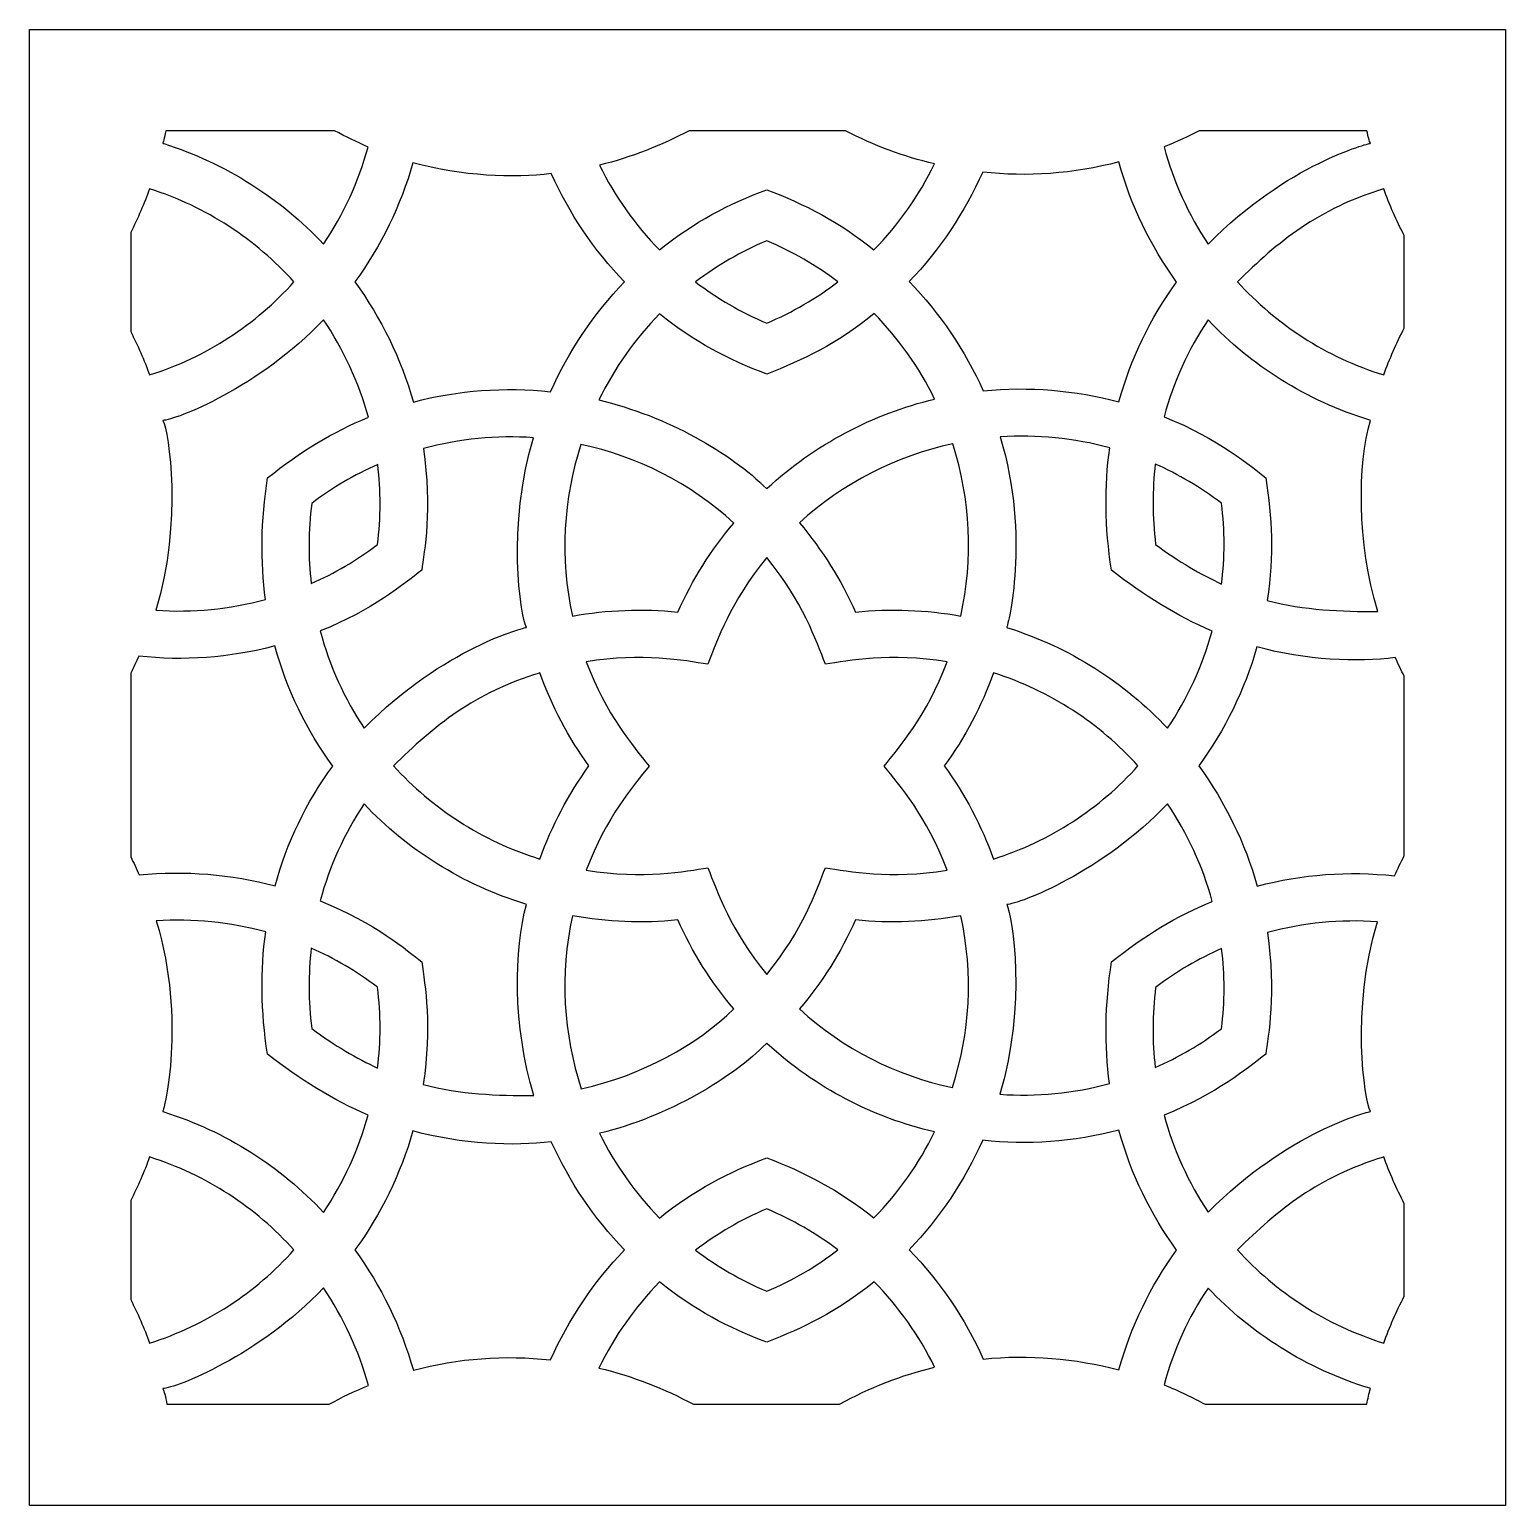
# Model space of a CAD drawing. Header units: millimetres. Extents: x -64 to 64, y -64 to 64.
import ezdxf

# ---------------------------------------------------------------- set-up
doc = ezdxf.new("R2010")
doc.units = ezdxf.units.MM
doc.header["$MEASUREMENT"] = 0
doc.layers.add('layer 1', color=7, linetype='Continuous')

msp = doc.modelspace()

# ---------------------------------------------------------------- linework, layer by layer
at = {"layer": 'layer 1', "color": 250}
for points, knots in [([(-63.5, 63.5), (-63.5, 63.5), (-63.5, -63.5), (-63.5, -63.5), (-63.5, -63.5), (-63.5, -63.5), (63.5, -63.5), (63.5, -63.5), (63.5, -63.5), (63.5, -63.5), (63.5, 63.5), (63.5, 63.5), (63.5, 63.5), (63.5, 63.5), (-63.5, 63.5), (-63.5, 63.5)], [0, 0, 0, 0, 0.2, 0.2, 0.2, 0.2, 0.4, 0.4, 0.4, 0.4, 0.6, 0.6, 0.6, 0.6, 1, 1, 1, 1]), ([(-51.7735, 54.7956), (-51.7735, 54.7956), (-37.247, 54.7956), (-37.247, 54.7956), (-37.247, 54.7956), (-36.2992, 54.278), (-35.3417, 53.8088), (-34.3601, 53.3883), (-34.3601, 53.3883), (-35.1871, 50.4045), (-36.4928, 47.5802), (-38.2045, 45.0317), (-38.2045, 45.0317), (-41.8845, 48.9536), (-46.5897, 51.9906), (-51.9571, 53.6783), (-51.9571, 53.6783), (-51.9764, 53.6928), (-52.0008, 53.7072), (-52.0299, 53.7072), (-52.0299, 53.7072), (-52.0151, 53.7411), (-51.9089, 54.1232), (-51.7735, 54.7956)], [0, 0, 0, 0, 0.14285714, 0.14285714, 0.14285714, 0.14285714, 0.28571429, 0.28571429, 0.28571429, 0.28571429, 0.42857143, 0.42857143, 0.42857143, 0.42857143, 0.57142857, 0.57142857, 0.57142857, 0.57142857, 0.71428571, 0.71428571, 0.71428571, 0.71428571, 1, 1, 1, 1]), ([(-6.7433, 54.7956), (-6.7433, 54.7956), (6.7095, 54.7956), (6.7095, 54.7956), (6.7095, 54.7956), (9.1419, 53.5139), (11.7193, 52.5611), (14.3693, 51.9374), (14.3693, 51.9374), (13.0443, 49.2245), (11.284, 46.7244), (9.1613, 44.5435), (9.1613, 44.5435), (6.1387, 46.9565), (3.1941, 48.4893), (-0.0653, 49.7082), (-0.0653, 49.7082), (-3.339, 48.5038), (-6.3034, 46.9466), (-9.3013, 44.5336), (-9.3013, 44.5336), (-11.3954, 46.6856), (-13.136, 49.1568), (-14.4565, 51.8312), (-14.4565, 51.8312), (-11.7242, 52.4887), (-9.084, 53.5573), (-6.7433, 54.7956)], [0, 0, 0, 0, 0.125, 0.125, 0.125, 0.125, 0.25, 0.25, 0.25, 0.25, 0.375, 0.375, 0.375, 0.375, 0.5, 0.5, 0.5, 0.5, 0.625, 0.625, 0.625, 0.625, 0.75, 0.75, 0.75, 0.75, 1, 1, 1, 1]), ([(37.1553, 54.7956), (37.1553, 54.7956), (51.5751, 54.7956), (51.5751, 54.7956), (51.5751, 54.7956), (51.6862, 54.2537), (51.7927, 53.8815), (51.8848, 53.7072), (51.8848, 53.7072), (51.7444, 53.7072), (44.8052, 51.9956), (37.9046, 45.0367), (37.9046, 45.0367), (36.2119, 47.5802), (34.9306, 50.4045), (34.1327, 53.3979), (34.1327, 53.3979), (35.2545, 53.8476), (36.2557, 54.3214), (37.1553, 54.7956)], [0, 0, 0, 0, 0.16666667, 0.16666667, 0.16666667, 0.16666667, 0.33333333, 0.33333333, 0.33333333, 0.33333333, 0.5, 0.5, 0.5, 0.5, 0.66666667, 0.66666667, 0.66666667, 0.66666667, 1, 1, 1, 1]), ([(18.5184, 51.2364), (22.3241, 50.7961), (26.3278, 51.0815), (30.2398, 52.1067), (30.2398, 52.1067), (31.2554, 48.3348), (32.953, 44.8818), (35.2065, 41.7724), (35.2065, 41.7724), (32.9336, 38.6436), (31.2603, 35.1956), (30.2447, 31.4621), (30.2447, 31.4621), (26.4682, 32.4683), (22.4981, 32.8066), (18.5618, 32.4051), (18.5618, 32.4051), (16.9997, 35.9209), (14.8237, 39.0934), (12.1835, 41.8063), (12.1835, 41.8063), (14.8287, 44.5675), (16.9757, 47.764), (18.5184, 51.2364)], [0, 0, 0, 0, 0.14285714, 0.14285714, 0.14285714, 0.14285714, 0.28571429, 0.28571429, 0.28571429, 0.28571429, 0.42857143, 0.42857143, 0.42857143, 0.42857143, 0.57142857, 0.57142857, 0.57142857, 0.57142857, 0.71428571, 0.71428571, 0.71428571, 0.71428571, 1, 1, 1, 1]), ([(-30.506, 52.034), (-26.3278, 50.8737), (-21.8165, 50.6945), (-18.6006, 51.1009), (-18.6006, 51.1009), (-17.0628, 47.6723), (-14.9303, 44.5142), (-12.2996, 41.7869), (-12.2996, 41.7869), (-14.9641, 39.0257), (-17.1161, 35.8193), (-18.6683, 32.3328), (-18.6683, 32.3328), (-22.624, 32.7533), (-26.5987, 32.4778), (-30.4723, 31.4431), (-30.4723, 31.4431), (-31.5313, 35.1712), (-33.2431, 38.6726), (-35.5013, 41.7869), (-35.5013, 41.7869), (-33.2624, 44.8723), (-31.5602, 48.3394), (-30.506, 52.034)], [0, 0, 0, 0, 0.14285714, 0.14285714, 0.14285714, 0.14285714, 0.28571429, 0.28571429, 0.28571429, 0.28571429, 0.42857143, 0.42857143, 0.42857143, 0.42857143, 0.57142857, 0.57142857, 0.57142857, 0.57142857, 0.71428571, 0.71428571, 0.71428571, 0.71428571, 1, 1, 1, 1]), ([(-54.7958, 46.0474), (-54.1719, 47.2563), (-53.6352, 48.5038), (-53.1711, 49.7904), (-53.1711, 49.7904), (-48.2772, 48.2526), (-44.0267, 45.4237), (-40.7432, 41.7869), (-40.7432, 41.7869), (-44.0267, 38.136), (-48.2772, 35.3067), (-53.1711, 33.7739), (-53.1711, 33.7739), (-53.6352, 35.0651), (-54.1769, 36.3174), (-54.7958, 37.5264), (-54.7958, 37.5264), (-54.7958, 37.5264), (-54.7958, 46.0474), (-54.7958, 46.0474)], [0, 0, 0, 0, 0.16666667, 0.16666667, 0.16666667, 0.16666667, 0.33333333, 0.33333333, 0.33333333, 0.33333333, 0.5, 0.5, 0.5, 0.5, 0.66666667, 0.66666667, 0.66666667, 0.66666667, 1, 1, 1, 1]), ([(54.7959, 37.8118), (54.114, 36.5107), (53.5242, 35.1667), (53.0257, 33.7739), (53.0257, 33.7739), (48.0303, 35.331), (43.7511, 38.1455), (40.4432, 41.7869), (40.4432, 41.7869), (43.8573, 45.2011), (47.4504, 48.1171), (53.0063, 49.7805), (53.0063, 49.7805), (53.0063, 49.7805), (53.0063, 49.7904), (53.0063, 49.7904), (53.0063, 49.7904), (53.0162, 49.7904), (53.0162, 49.7904), (53.0257, 49.7904), (53.0257, 49.7904), (53.5287, 48.4071), (54.114, 47.063), (54.7959, 45.7715), (54.7959, 45.7715), (54.7959, 45.7715), (54.7959, 37.8118), (54.7959, 37.8118)], [0, 0, 0, 0, 0.125, 0.125, 0.125, 0.125, 0.25, 0.25, 0.25, 0.25, 0.375, 0.375, 0.375, 0.375, 0.5, 0.5, 0.5, 0.5, 0.625, 0.625, 0.625, 0.625, 0.75, 0.75, 0.75, 0.75, 1, 1, 1, 1]), ([(-6.1874, 41.7774), (-4.3303, 43.1892), (-2.2849, 44.3932), (-0.0653, 45.3221), (-0.0653, 45.3221), (2.135, 44.3981), (4.1854, 43.204), (6.0614, 41.7918), (6.0614, 41.7918), (4.2044, 40.3747), (2.1544, 39.1707), (-0.0653, 38.2372), (-0.0653, 38.2372), (-2.2849, 39.1657), (-4.3303, 40.3698), (-6.1874, 41.7774)], [0, 0, 0, 0, 0.2, 0.2, 0.2, 0.2, 0.4, 0.4, 0.4, 0.4, 0.6, 0.6, 0.6, 0.6, 1, 1, 1, 1]), ([(-43.1901, 14.4544), (-46.2752, 13.6229), (-49.4717, 13.3131), (-52.6293, 13.5308), (-52.6293, 13.5308), (-50.3083, 21.2249), (-51.5173, 28.8459), (-52.0299, 29.8665), (-52.0299, 29.8665), (-51.0093, 29.8665), (-43.7027, 32.6859), (-38.2045, 38.5325), (-38.2045, 38.5325), (-36.4782, 35.9742), (-35.1724, 33.1354), (-34.3455, 30.1325), (-34.3455, 30.1325), (-37.3437, 28.8992), (-40.2499, 27.1727), (-43.0111, 24.9241), (-43.0111, 24.9241), (-43.5962, 21.2199), (-43.6349, 17.7334), (-43.1901, 14.4544)], [0, 0, 0, 0, 0.14285714, 0.14285714, 0.14285714, 0.14285714, 0.28571429, 0.28571429, 0.28571429, 0.28571429, 0.42857143, 0.42857143, 0.42857143, 0.42857143, 0.57142857, 0.57142857, 0.57142857, 0.57142857, 0.71428571, 0.71428571, 0.71428571, 0.71428571, 1, 1, 1, 1]), ([(-0.0653, 33.8511), (3.0685, 35.0746), (5.9066, 36.4141), (9.1807, 39.0546), (9.1807, 39.0546), (11.279, 36.9126), (13.0493, 34.4315), (14.3838, 31.7041), (14.3838, 31.7041), (9.0403, 30.4274), (4.0499, 27.7774), (-0.0169, 24.0344), (-0.0169, 24.0344), (-0.0363, 24.0249), (-0.0462, 24.015), (-0.0653, 23.9861), (-0.0653, 23.9861), (-3.1648, 27.0616), (-8.5908, 30.2292), (-14.5143, 31.6219), (-14.5143, 31.6219), (-13.1847, 34.3397), (-11.4198, 36.8445), (-9.2869, 39.0303), (-9.2869, 39.0303), (-6.2308, 36.5739), (-3.4406, 35.1473), (-0.0653, 33.8511)], [0, 0, 0, 0, 0.125, 0.125, 0.125, 0.125, 0.25, 0.25, 0.25, 0.25, 0.375, 0.375, 0.375, 0.375, 0.5, 0.5, 0.5, 0.5, 0.625, 0.625, 0.625, 0.625, 0.75, 0.75, 0.75, 0.75, 1, 1, 1, 1]), ([(52.5134, 13.4197), (49.3264, 13.4197), (46.246, 13.5163), (42.9966, 14.382), (42.9966, 14.382), (43.6157, 18.4344), (43.3836, 21.3942), (42.866, 24.934), (42.866, 24.934), (41.6521, 25.8865), (38.8475, 28.2706), (34.1327, 30.1759), (34.1327, 30.1759), (34.9306, 33.1692), (36.2073, 35.9646), (37.9046, 38.5131), (37.9046, 38.5131), (41.6087, 34.5959), (46.343, 31.5782), (51.8167, 29.8859), (51.8167, 29.8859), (51.8315, 29.8665), (51.8555, 29.8665), (51.8848, 29.8665), (51.8848, 29.8665), (50.7915, 26.0653), (50.6903, 19.4352), (52.5134, 13.4197)], [0, 0, 0, 0, 0.125, 0.125, 0.125, 0.125, 0.25, 0.25, 0.25, 0.25, 0.375, 0.375, 0.375, 0.375, 0.5, 0.5, 0.5, 0.5, 0.625, 0.625, 0.625, 0.625, 0.75, 0.75, 0.75, 0.75, 1, 1, 1, 1]), ([(-29.7516, 16.9884), (-29.5341, 18.5409), (-28.8378, 22.3033), (-29.6113, 27.4486), (-29.6113, 27.4486), (-26.512, 28.2854), (-23.3105, 28.5948), (-20.1337, 28.3771), (-20.1337, 28.3771), (-22.4448, 20.7123), (-21.2602, 13.0715), (-20.7331, 12.0558), (-20.7331, 12.0558), (-20.8732, 12.0558), (-27.8126, 10.3442), (-34.7132, 3.3853), (-34.7132, 3.3853), (-36.4104, 5.9288), (-37.6871, 8.7531), (-38.4849, 11.7464), (-38.4849, 11.7464), (-34.0023, 13.5551), (-31.3814, 15.712), (-29.7516, 16.9884)], [0, 0, 0, 0, 0.14285714, 0.14285714, 0.14285714, 0.14285714, 0.28571429, 0.28571429, 0.28571429, 0.28571429, 0.42857143, 0.42857143, 0.42857143, 0.42857143, 0.57142857, 0.57142857, 0.57142857, 0.57142857, 0.71428571, 0.71428571, 0.71428571, 0.71428571, 1, 1, 1, 1]), ([(20.6604, 12.022), (20.6414, 12.0463), (20.622, 12.0558), (20.5878, 12.0558), (20.5878, 12.0558), (20.6604, 12.1962), (22.648, 19.7206), (20.0272, 28.4494), (20.0272, 28.4494), (23.1994, 28.6576), (26.3712, 28.3432), (29.4421, 27.5064), (29.4421, 27.5064), (28.9828, 24.1939), (29.0167, 20.6879), (29.597, 16.9788), (29.597, 16.9788), (32.3871, 14.8075), (35.2259, 13.0376), (38.2577, 11.7366), (38.2577, 11.7366), (37.4357, 8.7531), (36.1297, 5.9238), (34.4181, 3.3754), (34.4181, 3.3754), (30.7382, 7.3021), (26.0329, 10.3392), (20.6604, 12.022)], [0, 0, 0, 0, 0.125, 0.125, 0.125, 0.125, 0.25, 0.25, 0.25, 0.25, 0.375, 0.375, 0.375, 0.375, 0.5, 0.5, 0.5, 0.5, 0.625, 0.625, 0.625, 0.625, 0.75, 0.75, 0.75, 0.75, 1, 1, 1, 1]), ([(-2.8942, 21.0361), (-4.8574, 18.7198), (-6.4774, 16.1519), (-7.7152, 13.3713), (-7.7152, 13.3713), (-10.7329, 13.6857), (-13.794, 13.5647), (-16.7774, 13.0327), (-16.7774, 13.0327), (-17.8897, 18.0379), (-17.5609, 23.1302), (-16.057, 27.7968), (-16.057, 27.7968), (-11.2504, 26.7762), (-6.6855, 24.5131), (-2.8942, 21.0361)], [0, 0, 0, 0, 0.2, 0.2, 0.2, 0.2, 0.4, 0.4, 0.4, 0.4, 0.6, 0.6, 0.6, 0.6, 1, 1, 1, 1]), ([(7.5703, 13.3713), (6.3324, 16.1519), (4.7124, 18.7293), (2.7492, 21.0457), (2.7492, 21.0457), (6.458, 24.4454), (11.0472, 26.815), (15.941, 27.8546), (15.941, 27.8546), (17.4787, 23.0865), (17.7154, 17.9363), (16.6324, 13.0327), (16.6324, 13.0327), (13.649, 13.5647), (10.5879, 13.6857), (7.5703, 13.3713)], [0, 0, 0, 0, 0.2, 0.2, 0.2, 0.2, 0.4, 0.4, 0.4, 0.4, 0.6, 0.6, 0.6, 0.6, 1, 1, 1, 1]), ([(-39.2199, 22.7288), (-37.4356, 24.0877), (-35.5304, 25.195), (-33.543, 26.0653), (-33.543, 26.0653), (-33.2672, 23.8121), (-33.2574, 21.5053), (-33.5573, 19.1791), (-33.5573, 19.1791), (-35.3467, 17.8153), (-37.2663, 16.7033), (-39.2634, 15.8327), (-39.2634, 15.8327), (-39.5198, 18.0767), (-39.5198, 20.3881), (-39.2199, 22.7288)], [0, 0, 0, 0, 0.2, 0.2, 0.2, 0.2, 0.4, 0.4, 0.4, 0.4, 0.6, 0.6, 0.6, 0.6, 1, 1, 1, 1]), ([(33.3978, 19.1936), (33.1124, 21.5731), (33.1124, 23.8845), (33.364, 26.1137), (33.364, 26.1137), (35.3466, 25.2338), (37.2565, 24.1166), (39.0652, 22.7383), (39.0652, 22.7383), (39.3651, 20.393), (39.3506, 18.0668), (39.0701, 15.7893), (39.0701, 15.7893), (37.271, 16.6112), (35.3949, 17.7091), (33.3978, 19.1936)], [0, 0, 0, 0, 0.2, 0.2, 0.2, 0.2, 0.4, 0.4, 0.4, 0.4, 0.6, 0.6, 0.6, 0.6, 1, 1, 1, 1]), ([(15.4623, 9.0964), (13.6825, 4.42), (11.3178, 1.712), (10.0365, 0.1256), (10.0365, 0.1256), (11.3661, -1.5233), (13.6825, -4.1684), (15.4623, -8.8304), (15.4623, -8.8304), (10.5392, -9.6329), (6.9755, -8.9366), (4.9784, -8.6222), (4.9784, -8.6222), (4.2287, -10.5713), (3.0635, -13.9707), (-0.0653, -17.8008), (-0.0653, -17.8008), (-3.1552, -14.0434), (-4.3159, -10.7114), (-5.1283, -8.6222), (-5.1283, -8.6222), (-7.0386, -8.927), (-10.6458, -9.6428), (-15.5974, -8.8304), (-15.5974, -8.8304), (-13.8758, -4.2651), (-11.5697, -1.5956), (-10.1815, 0.1256), (-10.1815, 0.1256), (-11.5937, 1.8909), (-13.8666, 4.5166), (-15.5974, 9.0964), (-15.5974, 9.0964), (-10.7428, 9.8944), (-7.1981, 9.2075), (-5.1283, 8.8837), (-5.1283, 8.8837), (-4.3448, 10.8952), (-3.2036, 14.2321), (-0.0653, 18.0668), (-0.0653, 18.0668), (3.0441, 14.2466), (4.1854, 10.9435), (4.9784, 8.8837), (4.9784, 8.8837), (6.9176, 9.1881), (10.5392, 9.9039), (15.4623, 9.0964)], [0, 0, 0, 0, 0.07692308, 0.07692308, 0.07692308, 0.07692308, 0.15384615, 0.15384615, 0.15384615, 0.15384615, 0.23076923, 0.23076923, 0.23076923, 0.23076923, 0.30769231, 0.30769231, 0.30769231, 0.30769231, 0.38461538, 0.38461538, 0.38461538, 0.38461538, 0.46153846, 0.46153846, 0.46153846, 0.46153846, 0.53846154, 0.53846154, 0.53846154, 0.53846154, 0.61538462, 0.61538462, 0.61538462, 0.61538462, 0.69230769, 0.69230769, 0.69230769, 0.69230769, 0.76923077, 0.76923077, 0.76923077, 0.76923077, 0.84615385, 0.84615385, 0.84615385, 0.84615385, 1, 1, 1, 1]), ([(-54.7958, 8.1195), (-54.5492, 8.6032), (-54.3172, 9.0914), (-54.0994, 9.5846), (-54.0994, 9.5846), (-50.2987, 9.1447), (-46.2898, 9.4301), (-42.3825, 10.4553), (-42.3825, 10.4553), (-41.3622, 6.6834), (-39.6697, 3.2304), (-37.4115, 0.1256), (-37.4115, 0.1256), (-39.6892, -3.0127), (-41.3622, -6.4558), (-42.3729, -10.1893), (-42.3729, -10.1893), (-46.1542, -9.1835), (-50.1197, -8.8448), (-54.056, -9.2463), (-54.056, -9.2463), (-54.2881, -8.7238), (-54.5346, -8.2063), (-54.7958, -7.6987), (-54.7958, -7.6987), (-54.7958, -7.6987), (-54.7958, 8.1195), (-54.7958, 8.1195)], [0, 0, 0, 0, 0.125, 0.125, 0.125, 0.125, 0.25, 0.25, 0.25, 0.25, 0.375, 0.375, 0.375, 0.375, 0.5, 0.5, 0.5, 0.5, 0.625, 0.625, 0.625, 0.625, 0.75, 0.75, 0.75, 0.75, 1, 1, 1, 1]), ([(54.7959, -7.5731), (54.501, -8.1435), (54.2202, -8.7288), (53.9542, -9.3186), (53.9542, -9.3186), (49.989, -8.8981), (46.0192, -9.1687), (42.1453, -10.2083), (42.1453, -10.2083), (41.0916, -6.4802), (39.3746, -2.9789), (37.1165, 0.1355), (37.1165, 0.1355), (39.3552, 3.2209), (41.0573, 6.6929), (42.1167, 10.3826), (42.1167, 10.3826), (46.2703, 9.2269), (50.7824, 9.0382), (54.0173, 9.4541), (54.0173, 9.4541), (54.2639, 8.9126), (54.52, 8.3757), (54.7959, 7.8486), (54.7959, 7.8486), (54.7959, 7.8486), (54.7959, -7.5731), (54.7959, -7.5731)], [0, 0, 0, 0, 0.125, 0.125, 0.125, 0.125, 0.25, 0.25, 0.25, 0.25, 0.375, 0.375, 0.375, 0.375, 0.5, 0.5, 0.5, 0.5, 0.625, 0.625, 0.625, 0.625, 0.75, 0.75, 0.75, 0.75, 1, 1, 1, 1]), ([(-32.1744, 0.1355), (-28.7603, 3.5497), (-25.1675, 6.4608), (-19.6113, 8.1291), (-19.6113, 8.1291), (-19.6113, 8.1291), (-19.6113, 8.1389), (-19.6113, 8.1389), (-19.6113, 8.1389), (-19.6017, 8.1389), (-19.6017, 8.1389), (-19.5919, 8.1389), (-19.5919, 8.1389), (-18.5522, 5.2761), (-17.145, 2.5922), (-15.3606, 0.1355), (-15.3606, 0.1355), (-17.145, -2.3213), (-18.5621, -5.0052), (-19.5919, -7.8775), (-19.5919, -7.8775), (-24.5872, -6.3204), (-28.8666, -3.5059), (-32.1744, 0.1355)], [0, 0, 0, 0, 0.14285714, 0.14285714, 0.14285714, 0.14285714, 0.28571429, 0.28571429, 0.28571429, 0.28571429, 0.42857143, 0.42857143, 0.42857143, 0.42857143, 0.57142857, 0.57142857, 0.57142857, 0.57142857, 0.71428571, 0.71428571, 0.71428571, 0.71428571, 1, 1, 1, 1]), ([(15.2153, 0.1355), (16.9997, 2.5922), (18.4168, 5.2761), (19.4469, 8.1389), (19.4469, 8.1389), (24.3406, 6.6012), (28.5912, 3.7719), (31.8791, 0.1355), (31.8791, 0.1355), (28.5912, -3.5158), (24.3406, -6.3398), (19.4469, -7.8775), (19.4469, -7.8775), (18.4168, -5.0052), (16.9997, -2.3213), (15.2153, 0.1355)], [0, 0, 0, 0, 0.2, 0.2, 0.2, 0.2, 0.4, 0.4, 0.4, 0.4, 0.6, 0.6, 0.6, 0.6, 1, 1, 1, 1]), ([(-29.7516, -16.7224), (-30.9655, -15.7699), (-33.7604, -13.3858), (-38.4849, -11.4706), (-38.4849, -11.4706), (-37.6871, -8.4822), (-36.4104, -5.6868), (-34.7132, -3.1383), (-34.7132, -3.1383), (-31.0139, -7.0556), (-26.2798, -10.0732), (-20.8054, -11.7609), (-20.8054, -11.7609), (-20.7864, -11.7849), (-20.767, -11.7849), (-20.7331, -11.7849), (-20.7331, -11.7849), (-21.826, -15.5861), (-21.9276, -22.2162), (-20.0995, -28.2317), (-20.0995, -28.2317), (-23.2911, -28.2317), (-26.3715, -28.1351), (-29.626, -27.2694), (-29.626, -27.2694), (-28.8619, -22.3174), (-29.4616, -18.7487), (-29.7516, -16.7224)], [0, 0, 0, 0, 0.125, 0.125, 0.125, 0.125, 0.25, 0.25, 0.25, 0.25, 0.375, 0.375, 0.375, 0.375, 0.5, 0.5, 0.5, 0.5, 0.625, 0.625, 0.625, 0.625, 0.75, 0.75, 0.75, 0.75, 1, 1, 1, 1]), ([(29.6065, -16.7273), (29.0216, -20.4269), (28.9874, -23.9183), (29.4323, -27.197), (29.4323, -27.197), (26.3426, -28.0289), (23.1461, -28.3383), (19.9884, -28.1206), (19.9884, -28.1206), (22.3093, -20.4269), (21.1003, -12.8055), (20.5878, -11.7849), (20.5878, -11.7849), (21.6083, -11.7849), (28.92, -8.9658), (34.4181, -3.1143), (34.4181, -3.1143), (36.1396, -5.6773), (37.4452, -8.5161), (38.2722, -11.5189), (38.2722, -11.5189), (35.2739, -12.7522), (32.3677, -14.4738), (29.6065, -16.7273)], [0, 0, 0, 0, 0.14285714, 0.14285714, 0.14285714, 0.14285714, 0.28571429, 0.28571429, 0.28571429, 0.28571429, 0.42857143, 0.42857143, 0.42857143, 0.42857143, 0.57142857, 0.57142857, 0.57142857, 0.57142857, 0.71428571, 0.71428571, 0.71428571, 0.71428571, 1, 1, 1, 1]), ([(-52.5906, -13.202), (-49.4184, -12.9988), (-46.2464, -13.3082), (-43.1757, -14.145), (-43.1757, -14.145), (-43.6349, -17.4576), (-43.6011, -20.9684), (-43.021, -24.6726), (-43.021, -24.6726), (-40.2355, -26.839), (-37.3921, -28.6139), (-34.3601, -29.9099), (-34.3601, -29.9099), (-35.1871, -32.8936), (-36.4928, -35.7226), (-38.2045, -38.276), (-38.2045, -38.276), (-41.8845, -34.3493), (-46.5897, -31.3077), (-51.9571, -29.6295), (-51.9571, -29.6295), (-51.9764, -29.6051), (-52.0008, -29.6005), (-52.0299, -29.6005), (-52.0299, -29.6005), (-51.9571, -29.4551), (-49.9747, -21.9308), (-52.5906, -13.202)], [0, 0, 0, 0, 0.125, 0.125, 0.125, 0.125, 0.25, 0.25, 0.25, 0.25, 0.375, 0.375, 0.375, 0.375, 0.5, 0.5, 0.5, 0.5, 0.625, 0.625, 0.625, 0.625, 0.75, 0.75, 0.75, 0.75, 1, 1, 1, 1]), ([(-16.7774, -12.7667), (-13.8035, -13.3032), (-10.7428, -13.4292), (-7.7152, -13.1099), (-7.7152, -13.1099), (-6.4774, -15.8905), (-4.8722, -18.4538), (-2.8942, -20.7797), (-2.8942, -20.7797), (-5.9891, -23.7878), (-10.7957, -26.5151), (-16.0281, -27.6419), (-16.0281, -27.6419), (-17.5609, -22.9415), (-17.9042, -17.8202), (-16.7774, -12.7667)], [0, 0, 0, 0, 0.2, 0.2, 0.2, 0.2, 0.4, 0.4, 0.4, 0.4, 0.6, 0.6, 0.6, 0.6, 1, 1, 1, 1]), ([(2.7492, -20.7797), (4.7269, -18.4538), (6.3324, -15.8905), (7.5703, -13.1099), (7.5703, -13.1099), (10.5974, -13.4292), (13.6585, -13.3032), (16.6324, -12.7667), (16.6324, -12.7667), (17.7444, -17.7814), (17.4159, -22.8688), (15.9117, -27.5403), (15.9117, -27.5403), (11.1051, -26.5151), (6.5401, -24.2566), (2.7492, -20.7797)], [0, 0, 0, 0, 0.2, 0.2, 0.2, 0.2, 0.4, 0.4, 0.4, 0.4, 0.6, 0.6, 0.6, 0.6, 1, 1, 1, 1]), ([(43.011, -14.2028), (46.101, -13.3664), (49.312, -13.057), (52.4842, -13.2743), (52.4842, -13.2743), (50.1728, -20.9391), (51.3623, -28.58), (51.8848, -29.6005), (51.8848, -29.6005), (51.7444, -29.6005), (44.8052, -31.3077), (37.9046, -38.2662), (37.9046, -38.2662), (36.2119, -35.7226), (34.9306, -32.8983), (34.1327, -29.9049), (34.1327, -29.9049), (38.6687, -28.0723), (41.3332, -25.872), (42.866, -24.663), (42.866, -24.663), (43.0837, -23.1637), (43.7847, -19.334), (43.011, -14.2028)], [0, 0, 0, 0, 0.14285714, 0.14285714, 0.14285714, 0.14285714, 0.28571429, 0.28571429, 0.28571429, 0.28571429, 0.42857143, 0.42857143, 0.42857143, 0.42857143, 0.57142857, 0.57142857, 0.57142857, 0.57142857, 0.71428571, 0.71428571, 0.71428571, 0.71428571, 1, 1, 1, 1]), ([(-39.2199, -22.4578), (-39.5102, -20.0787), (-39.5102, -17.7669), (-39.254, -15.5377), (-39.254, -15.5377), (-37.2759, -16.4179), (-35.366, -17.5348), (-33.5573, -18.9082), (-33.5573, -18.9082), (-33.2574, -21.2584), (-33.2672, -23.5892), (-33.5526, -25.8621), (-33.5526, -25.8621), (-35.3467, -25.0402), (-37.2229, -23.9377), (-39.2199, -22.4578)], [0, 0, 0, 0, 0.2, 0.2, 0.2, 0.2, 0.4, 0.4, 0.4, 0.4, 0.6, 0.6, 0.6, 0.6, 1, 1, 1, 1]), ([(39.0652, -22.4723), (37.271, -23.8361), (35.3561, -24.9481), (33.359, -25.8187), (33.359, -25.8187), (33.1029, -23.5751), (33.1029, -21.2633), (33.3978, -18.9226), (33.3978, -18.9226), (35.1822, -17.5637), (37.0925, -16.4518), (39.0751, -15.5811), (39.0751, -15.5811), (39.3506, -17.8347), (39.3601, -20.1461), (39.0652, -22.4723)], [0, 0, 0, 0, 0.2, 0.2, 0.2, 0.2, 0.4, 0.4, 0.4, 0.4, 0.6, 0.6, 0.6, 0.6, 1, 1, 1, 1]), ([(-0.0653, -33.5951), (-3.3295, -34.7941), (-6.2985, -36.3513), (-9.3013, -38.7642), (-9.3013, -38.7642), (-11.3954, -36.6123), (-13.136, -34.146), (-14.4565, -31.4766), (-14.4565, -31.4766), (-8.4938, -30.0354), (-2.933, -26.6506), (-0.1185, -23.7684), (-0.1185, -23.7684), (-0.109, -23.7684), (-0.0896, -23.7539), (-0.0797, -23.7441), (-0.0797, -23.7441), (-0.0797, -23.7345), (-0.0653, -23.7345), (-0.0653, -23.725), (-0.0653, -23.725), (-0.0462, -23.7539), (-0.0363, -23.7684), (-0.0169, -23.773), (-0.0169, -23.773), (4.1321, -27.5886), (9.113, -30.1276), (14.3693, -31.3606), (14.3693, -31.3606), (13.0443, -34.0783), (11.284, -36.5785), (9.1613, -38.7597), (9.1613, -38.7597), (6.1196, -36.3368), (3.1746, -34.8085), (-0.0653, -33.5951)], [0, 0, 0, 0, 0.1, 0.1, 0.1, 0.1, 0.2, 0.2, 0.2, 0.2, 0.3, 0.3, 0.3, 0.3, 0.4, 0.4, 0.4, 0.4, 0.5, 0.5, 0.5, 0.5, 0.6, 0.6, 0.6, 0.6, 0.7, 0.7, 0.7, 0.7, 0.8, 0.8, 0.8, 0.8, 1, 1, 1, 1]), ([(-18.6683, -50.97), (-22.624, -50.5495), (-26.5987, -50.8201), (-30.4723, -51.8601), (-30.4723, -51.8601), (-31.5313, -48.1316), (-33.2431, -44.6253), (-35.5013, -41.5159), (-35.5013, -41.5159), (-33.2624, -38.4309), (-31.5602, -34.9585), (-30.506, -31.2737), (-30.506, -31.2737), (-26.32, -32.4259), (-21.8147, -32.6093), (-18.6006, -32.1973), (-18.6006, -32.1973), (-17.0628, -35.631), (-14.9303, -38.7886), (-12.2996, -41.5159), (-12.2996, -41.5159), (-14.9641, -44.2775), (-17.1161, -47.4835), (-18.6683, -50.97)], [0, 0, 0, 0, 0.14285714, 0.14285714, 0.14285714, 0.14285714, 0.28571429, 0.28571429, 0.28571429, 0.28571429, 0.42857143, 0.42857143, 0.42857143, 0.42857143, 0.57142857, 0.57142857, 0.57142857, 0.57142857, 0.71428571, 0.71428571, 0.71428571, 0.71428571, 1, 1, 1, 1]), ([(30.2447, -51.8407), (26.4682, -50.8346), (22.4981, -50.4963), (18.5618, -50.8977), (18.5618, -50.8977), (16.9997, -47.3869), (14.8237, -44.2098), (12.1835, -41.4916), (12.1835, -41.4916), (14.8287, -38.7354), (16.9757, -35.5388), (18.5184, -32.0668), (18.5184, -32.0668), (22.3241, -32.5067), (26.3278, -32.2213), (30.2398, -31.1962), (30.2398, -31.1962), (31.2554, -34.9684), (32.953, -38.4211), (35.2065, -41.5258), (35.2065, -41.5258), (32.9336, -44.6592), (31.2603, -48.1072), (30.2447, -51.8407)], [0, 0, 0, 0, 0.14285714, 0.14285714, 0.14285714, 0.14285714, 0.28571429, 0.28571429, 0.28571429, 0.28571429, 0.42857143, 0.42857143, 0.42857143, 0.42857143, 0.57142857, 0.57142857, 0.57142857, 0.57142857, 0.71428571, 0.71428571, 0.71428571, 0.71428571, 1, 1, 1, 1]), ([(-54.7958, -45.7765), (-54.7958, -45.7765), (-54.7958, -37.2558), (-54.7958, -37.2558), (-54.7958, -37.2558), (-54.1719, -36.0469), (-53.6352, -34.7991), (-53.1711, -33.5125), (-53.1711, -33.5125), (-48.2772, -35.0506), (-44.0267, -37.8745), (-40.7432, -41.5159), (-40.7432, -41.5159), (-44.0267, -45.1671), (-48.2772, -47.9911), (-53.1711, -49.5289), (-53.1711, -49.5289), (-53.6352, -48.2378), (-54.1769, -46.9854), (-54.7958, -45.7765)], [0, 0, 0, 0, 0.16666667, 0.16666667, 0.16666667, 0.16666667, 0.33333333, 0.33333333, 0.33333333, 0.33333333, 0.5, 0.5, 0.5, 0.5, 0.66666667, 0.66666667, 0.66666667, 0.66666667, 1, 1, 1, 1]), ([(54.7959, -45.491), (54.114, -46.7917), (53.5242, -48.1365), (53.0257, -49.5289), (53.0257, -49.5289), (48.0303, -47.9717), (43.7511, -45.1574), (40.4432, -41.5159), (40.4432, -41.5159), (43.8573, -38.1018), (47.4504, -35.1907), (53.0063, -33.527), (53.0063, -33.527), (53.0063, -33.527), (53.0063, -33.5125), (53.0063, -33.5125), (53.0063, -33.5125), (53.0162, -33.5125), (53.0162, -33.5125), (53.0257, -33.5125), (53.0257, -33.5125), (53.5287, -34.8956), (54.1189, -36.2402), (54.7959, -37.5313), (54.7959, -37.5313), (54.7959, -37.5313), (54.7959, -45.491), (54.7959, -45.491)], [0, 0, 0, 0, 0.125, 0.125, 0.125, 0.125, 0.25, 0.25, 0.25, 0.25, 0.375, 0.375, 0.375, 0.375, 0.5, 0.5, 0.5, 0.5, 0.625, 0.625, 0.625, 0.625, 0.75, 0.75, 0.75, 0.75, 1, 1, 1, 1]), ([(6.0614, -41.511), (4.2044, -42.9281), (2.1544, -44.1321), (-0.0653, -45.0656), (-0.0653, -45.0656), (-2.2849, -44.1321), (-4.3303, -42.9326), (-6.1874, -41.5258), (-6.1874, -41.5258), (-4.3303, -40.1088), (-2.2849, -38.9096), (-0.0653, -37.9761), (-0.0653, -37.9761), (2.135, -38.8997), (4.1854, -40.0943), (6.0614, -41.511)], [0, 0, 0, 0, 0.2, 0.2, 0.2, 0.2, 0.4, 0.4, 0.4, 0.4, 0.6, 0.6, 0.6, 0.6, 1, 1, 1, 1]), ([(6.1874, -54.7955), (6.1874, -54.7955), (-6.3662, -54.7955), (-6.3662, -54.7955), (-6.3662, -54.7955), (-8.8177, -53.475), (-11.6032, -52.3628), (-14.5143, -51.6809), (-14.5143, -51.6809), (-13.1847, -48.9585), (-11.4198, -46.4534), (-9.2869, -44.2675), (-9.2869, -44.2675), (-6.2308, -46.7243), (-3.4406, -48.1555), (-0.0653, -49.4517), (-0.0653, -49.4517), (3.0685, -48.2283), (5.9066, -46.8887), (9.1807, -44.2531), (9.1807, -44.2531), (11.279, -46.3955), (13.0493, -48.8713), (14.3838, -51.6037), (14.3838, -51.6037), (11.521, -52.2855), (8.7598, -53.364), (6.1874, -54.7955)], [0, 0, 0, 0, 0.125, 0.125, 0.125, 0.125, 0.25, 0.25, 0.25, 0.25, 0.375, 0.375, 0.375, 0.375, 0.5, 0.5, 0.5, 0.5, 0.625, 0.625, 0.625, 0.625, 0.75, 0.75, 0.75, 0.75, 1, 1, 1, 1]), ([(-37.7305, -54.7955), (-37.7305, -54.7955), (-51.6719, -54.7955), (-51.6719, -54.7955), (-51.6719, -54.7955), (-51.7977, -54.1087), (-51.9283, -53.6394), (-52.0299, -53.4366), (-52.0299, -53.4366), (-51.0093, -53.4366), (-43.7027, -50.6123), (-38.2045, -44.7707), (-38.2045, -44.7707), (-36.4782, -47.3287), (-35.1724, -50.1675), (-34.3455, -53.1706), (-34.3455, -53.1706), (-35.487, -53.6394), (-36.6185, -54.1814), (-37.7305, -54.7955)], [0, 0, 0, 0, 0.16666667, 0.16666667, 0.16666667, 0.16666667, 0.33333333, 0.33333333, 0.33333333, 0.33333333, 0.5, 0.5, 0.5, 0.5, 0.66666667, 0.66666667, 0.66666667, 0.66666667, 1, 1, 1, 1]), ([(51.5606, -54.7955), (51.5606, -54.7955), (37.653, -54.7955), (37.653, -54.7955), (37.653, -54.7955), (36.6233, -54.2294), (35.4528, -53.6589), (34.1327, -53.122), (34.1327, -53.122), (34.9306, -50.1385), (36.2073, -47.3385), (37.9046, -44.7897), (37.9046, -44.7897), (41.6087, -48.7021), (46.343, -51.7247), (51.8167, -53.4173), (51.8167, -53.4173), (51.8315, -53.4366), (51.8555, -53.4366), (51.8848, -53.4366), (51.8848, -53.4366), (51.7638, -53.8572), (51.6527, -54.3119), (51.5606, -54.7955)], [0, 0, 0, 0, 0.14285714, 0.14285714, 0.14285714, 0.14285714, 0.28571429, 0.28571429, 0.28571429, 0.28571429, 0.42857143, 0.42857143, 0.42857143, 0.42857143, 0.57142857, 0.57142857, 0.57142857, 0.57142857, 0.71428571, 0.71428571, 0.71428571, 0.71428571, 1, 1, 1, 1])]:
    msp.add_open_spline(points, degree=3, knots=knots, dxfattribs=at)

doc.saveas('drawing.dxf')
